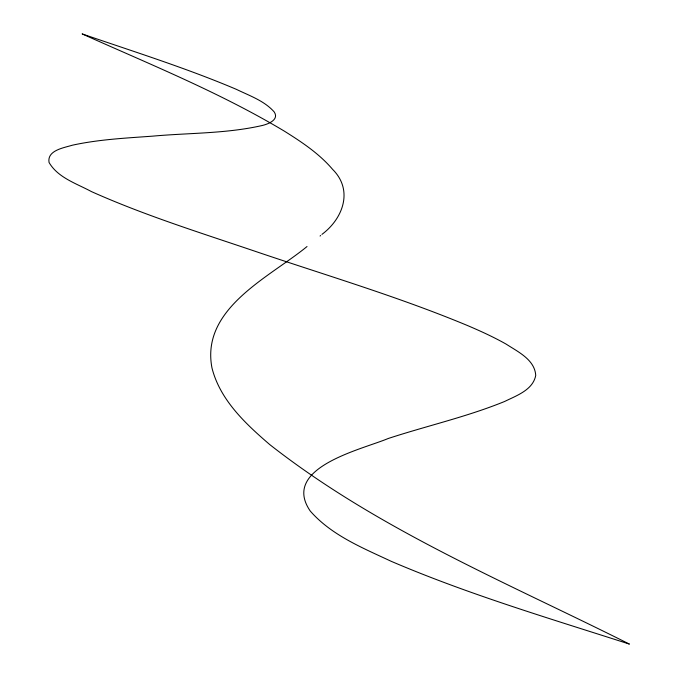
<?xml version="1.0" encoding="UTF-8"?>
<svg xmlns="http://www.w3.org/2000/svg" width="678" height="678" viewBox="0 0 678 678"><rect width="100%" height="100%" fill="white"/><g stroke="black" fill="none" stroke-linecap="round" stroke-linejoin="round"><path stroke-width="1.02" d="M321.965 234.368C343.043 218.663 353.585 190.204 332.635 169.398C319.219 153.618 301.718 142.024 284.311 131.117C220.053 92.632 150.304 64.469 82.123 33.9C133.82 51.672 186.145 68.003 236.503 89.403C249.529 95.742 264.293 100.751 274.141 111.862C279.802 120.014 267.166 124.532 261.106 125.752C225.621 133.693 188.823 132.88 152.787 136.134C125.862 138.109 98.691 139.422 72.249 145.236C63.825 147.829 46.926 150.338 49.053 162.457C57.91 177.789 76.673 183.594 91.462 191.603C144.431 215.273 199.951 232.605 254.826 251.182C326.093 275.387 398.562 296.735 468.1 325.787C481.066 331.33 493.923 337.195 506.203 344.153C517.814 351.713 534.764 359.662 535.73 375.383C532.993 390.003 516.416 395.655 504.661 401.461C466.854 416.885 426.843 425.826 388.104 438.539C362.018 449.497 280.446 467.557 310.244 511.026C331.483 535.332 362.527 547.849 391.096 561.265C468.49 594.403 549.383 618.361 629.413 644.1C507.22 582.733 378.222 529.637 269.819 444.632C245.606 423.818 220.011 400.012 211.96 367.883C200.552 308.236 269.98 277.048 307.015 246.529M320.66 235.529L320.075 236.037"/></g></svg>
